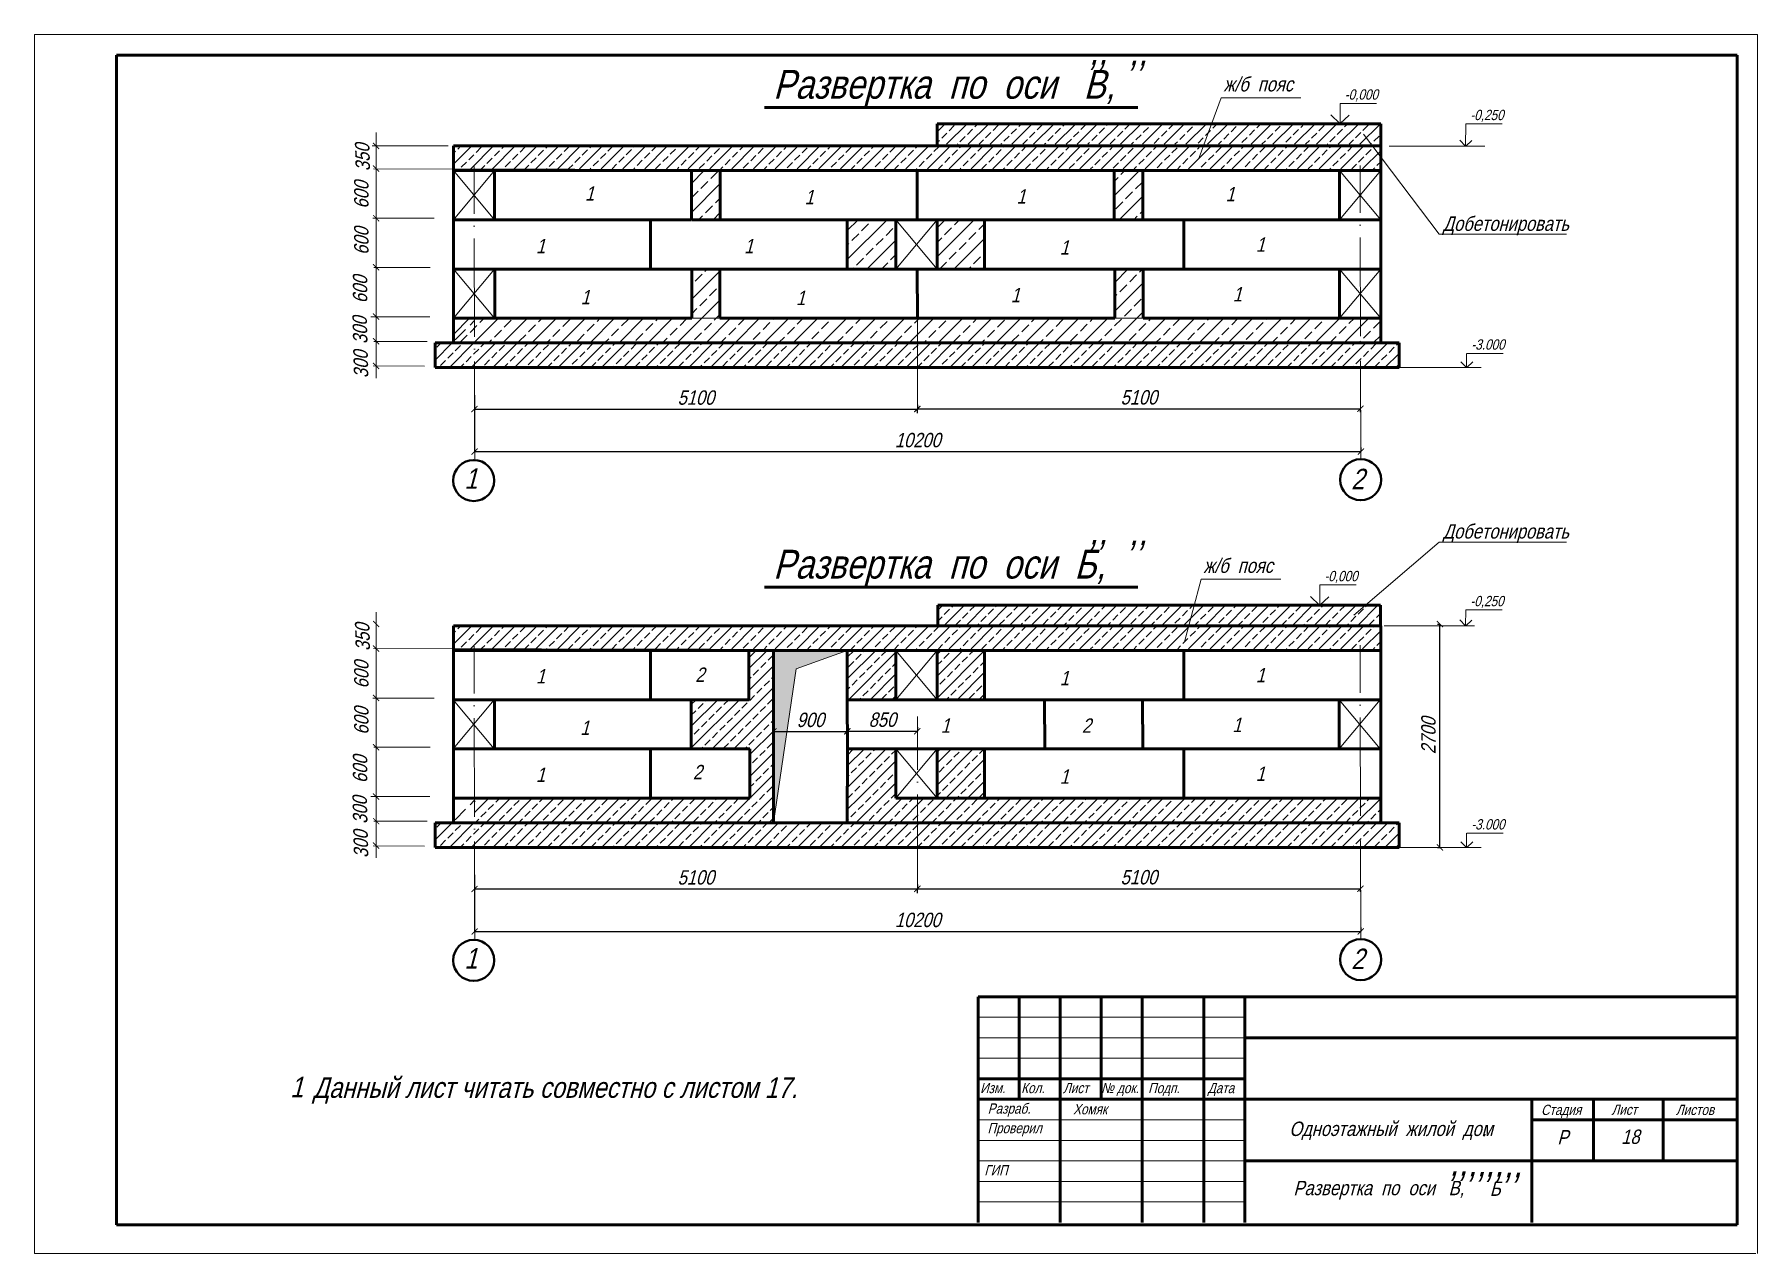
# Model space of a CAD drawing. Header units: millimetres. Extents: x -1570823 to -1042875, y 1331607 to 1425447.
# Drawn here: x -1182994 to -1140994, y 1331706 to 1361406 of the extents above; entities that cross this region are included whole.
import ezdxf

# ---------------------------------------------------------------- set-up
doc = ezdxf.new("R2010")
doc.units = ezdxf.units.MM
doc.linetypes.add('ACAD_ISO04W100', pattern=[30, 24, -3, 0, -3])
for name, color, linetype, lineweight in [('линии', 7, 'Continuous', 25), ('оси', 170, 'ACAD_ISO04W100', 15), ('Пр', 7, 'Continuous', 60), ('проект', 7, 'Continuous', 50), ('Разм.', 7, 'Continuous', 15), ('размер', 7, 'Continuous', 15), ('тонкая', 7, 'Continuous', 15)]:
    doc.layers.add(name, color=color, linetype=linetype, lineweight=lineweight)
doc.layers.add('разм', color=7, linetype='Continuous')
doc.styles.get("Standard").update_dxf_attribs({"font": 'ARIALN.TTF', "oblique": 15, "height": 350})
doc.dimstyles.new('100', dxfattribs={"dimtxt": 350, "dimasz": 150, "dimexe": 1.25, "dimexo": 100, "dimgap": 100, "dimtad": 1, "dimdec": 0, "dimrnd": 5, "dimtxsty": 'Standard', "dimblk": 'ARCHTICK', "dimcen": 250, "dimaunit": 1, "dimadec": 1, "dimazin": 0, "dimtfac": 1, "dimtdec": 0, "dimtmove": 0, "dimatfit": 3, "dimldrblk": 'NONE', "dimfxl": 1, "dimarcsym": 0})
pattern_1 = [(45, (192946.5, 86559.7), (-353.55339, 353.55339), []), (45, (193299.5, 86559.7), (-353.55339, 353.55339), [240, -100])]
pattern_2 = [(45, (192946.5, 84122.66), (-265.16504, 265.16504), []), (45, (193211.25, 84122.66), (-265.16504, 265.16504), [180, -75])]

# ---------------------------------------------------------------- blocks, each defined once
blk = doc.blocks.new('_ArchTick')
at = {"color": 0, "linetype": 'ByBlock', "lineweight": 0, "const_width": 0.15}
blk.add_lwpolyline([(-0.5, -0.5), (0.5, 0.5)], dxfattribs=at)
blk = doc.blocks.new('*D107')
at = {"layer": 'проект', "color": 0, "lineweight": -2, "ltscale": 50, "transparency": 16777216}
for p, q in [((-1172270, 1352357), (-1172270, 1352280)), ((-1172270, 1352279), (-1161474, 1352279)), ((-1161474, 1352179), (-1161474, 1352278))]:
    blk.add_line(p, q, dxfattribs=at)
at = {"layer": 'проект', "color": 0, "lineweight": -2, "ltscale": 50, "transparency": 16777216, "xscale": 150, "yscale": 150, "zscale": 150, "rotation": 180}
blk.add_blockref('_ArchTick', (-1172270, 1352279), dxfattribs=at)
at = {"layer": 'проект', "color": 0, "lineweight": -2, "ltscale": 50, "transparency": 16777216, "xscale": 150, "yscale": 150, "zscale": 150}
blk.add_blockref('_ArchTick', (-1161474, 1352279), dxfattribs=at)
at = {"layer": 'проект', "color": 0, "lineweight": 5, "ltscale": 50, "transparency": 16777216, "insert": (-1166872, 1352557), "char_height": 350, "attachment_point": 5}
blk.add_mtext('5100', dxfattribs=at)
blk = doc.blocks.new('_None')
blk = doc.blocks.new('*D108')
at = {"layer": 'проект', "color": 0, "lineweight": -2, "ltscale": 50, "transparency": 16777216}
for p, q in [((-1161474, 1352384), (-1161474, 1352285)), ((-1161474, 1352284), (-1150674, 1352284)), ((-1150674, 1352206), (-1150674, 1352283))]:
    blk.add_line(p, q, dxfattribs=at)
at = {"layer": 'проект', "color": 0, "lineweight": -2, "ltscale": 50, "transparency": 16777216, "xscale": 150, "yscale": 150, "zscale": 150, "rotation": 180}
blk.add_blockref('_ArchTick', (-1161474, 1352284), dxfattribs=at)
at = {"layer": 'проект', "color": 0, "lineweight": -2, "ltscale": 50, "transparency": 16777216, "xscale": 150, "yscale": 150, "zscale": 150}
blk.add_blockref('_ArchTick', (-1150674, 1352284), dxfattribs=at)
at = {"layer": 'проект', "color": 0, "lineweight": 5, "ltscale": 50, "transparency": 16777216, "insert": (-1156074, 1352563), "char_height": 350, "attachment_point": 5}
blk.add_mtext('5100', dxfattribs=at)
blk = doc.blocks.new('*D109')
at = {"layer": 'проект', "color": 0, "lineweight": -2, "ltscale": 50, "transparency": 16777216}
for p, q in [((-1172265, 1352619), (-1172265, 1351241)), ((-1172265, 1351243), (-1150665, 1351243)), ((-1150665, 1351343), (-1150665, 1351244))]:
    blk.add_line(p, q, dxfattribs=at)
at = {"layer": 'проект', "color": 0, "lineweight": -2, "ltscale": 50, "transparency": 16777216, "xscale": 150, "yscale": 150, "zscale": 150, "rotation": 180}
blk.add_blockref('_ArchTick', (-1172265, 1351243), dxfattribs=at)
at = {"layer": 'проект', "color": 0, "lineweight": -2, "ltscale": 50, "transparency": 16777216, "xscale": 150, "yscale": 150, "zscale": 150}
blk.add_blockref('_ArchTick', (-1150665, 1351243), dxfattribs=at)
at = {"layer": 'проект', "color": 0, "lineweight": 5, "ltscale": 50, "transparency": 16777216, "insert": (-1161465, 1351521), "char_height": 350, "attachment_point": 5}
blk.add_mtext('10200', dxfattribs=at)
blk = doc.blocks.new('*D110')
at = {"layer": 'проект', "color": 0, "lineweight": -2, "ltscale": 50, "transparency": 16777216}
for p, q in [((-1172270, 1340666), (-1172270, 1340589)), ((-1172270, 1340588), (-1161474, 1340588)), ((-1161474, 1340488), (-1161474, 1340587))]:
    blk.add_line(p, q, dxfattribs=at)
at = {"layer": 'проект', "color": 0, "lineweight": -2, "ltscale": 50, "transparency": 16777216, "xscale": 150, "yscale": 150, "zscale": 150, "rotation": 180}
blk.add_blockref('_ArchTick', (-1172270, 1340588), dxfattribs=at)
at = {"layer": 'проект', "color": 0, "lineweight": -2, "ltscale": 50, "transparency": 16777216, "xscale": 150, "yscale": 150, "zscale": 150}
blk.add_blockref('_ArchTick', (-1161474, 1340588), dxfattribs=at)
at = {"layer": 'проект', "color": 0, "lineweight": 5, "ltscale": 50, "transparency": 16777216, "insert": (-1166872, 1340867), "char_height": 350, "attachment_point": 5}
blk.add_mtext('5100', dxfattribs=at)
blk = doc.blocks.new('*D111')
at = {"layer": 'проект', "color": 0, "lineweight": -2, "ltscale": 50, "transparency": 16777216}
for p, q in [((-1161474, 1340693), (-1161474, 1340595)), ((-1161474, 1340593), (-1150674, 1340593)), ((-1150674, 1340516), (-1150674, 1340592))]:
    blk.add_line(p, q, dxfattribs=at)
at = {"layer": 'проект', "color": 0, "lineweight": -2, "ltscale": 50, "transparency": 16777216, "xscale": 150, "yscale": 150, "zscale": 150, "rotation": 180}
blk.add_blockref('_ArchTick', (-1161474, 1340593), dxfattribs=at)
at = {"layer": 'проект', "color": 0, "lineweight": -2, "ltscale": 50, "transparency": 16777216, "xscale": 150, "yscale": 150, "zscale": 150}
blk.add_blockref('_ArchTick', (-1150674, 1340593), dxfattribs=at)
at = {"layer": 'проект', "color": 0, "lineweight": 5, "ltscale": 50, "transparency": 16777216, "insert": (-1156074, 1340872), "char_height": 350, "attachment_point": 5}
blk.add_mtext('5100', dxfattribs=at)
blk = doc.blocks.new('*D112')
at = {"layer": 'проект', "color": 0, "lineweight": -2, "ltscale": 50, "transparency": 16777216}
for p, q in [((-1172265, 1340928), (-1172265, 1339551)), ((-1172265, 1339552), (-1150665, 1339552)), ((-1150665, 1339652), (-1150665, 1339553))]:
    blk.add_line(p, q, dxfattribs=at)
at = {"layer": 'проект', "color": 0, "lineweight": -2, "ltscale": 50, "transparency": 16777216, "xscale": 150, "yscale": 150, "zscale": 150, "rotation": 180}
blk.add_blockref('_ArchTick', (-1172265, 1339552), dxfattribs=at)
at = {"layer": 'проект', "color": 0, "lineweight": -2, "ltscale": 50, "transparency": 16777216, "xscale": 150, "yscale": 150, "zscale": 150}
blk.add_blockref('_ArchTick', (-1150665, 1339552), dxfattribs=at)
at = {"layer": 'проект', "color": 0, "lineweight": 5, "ltscale": 50, "transparency": 16777216, "insert": (-1161465, 1339831), "char_height": 350, "attachment_point": 5}
blk.add_mtext('10200', dxfattribs=at)
blk = doc.blocks.new('*D113')
at = {"layer": 'проект', "color": 0, "lineweight": -2, "ltscale": 50, "transparency": 16777216}
for p, q in [((-1164981, 1344523), (-1164981, 1344427)), ((-1164981, 1344426), (-1163181, 1344426)), ((-1163181, 1344526), (-1163181, 1344427))]:
    blk.add_line(p, q, dxfattribs=at)
at = {"layer": 'проект', "color": 0, "lineweight": -2, "ltscale": 50, "transparency": 16777216, "xscale": 150, "yscale": 150, "zscale": 150, "rotation": 180}
blk.add_blockref('_ArchTick', (-1164981, 1344426), dxfattribs=at)
at = {"layer": 'проект', "color": 0, "lineweight": -2, "ltscale": 50, "transparency": 16777216, "xscale": 150, "yscale": 150, "zscale": 150}
blk.add_blockref('_ArchTick', (-1163181, 1344426), dxfattribs=at)
at = {"layer": 'проект', "color": 0, "lineweight": 5, "ltscale": 50, "transparency": 16777216, "insert": (-1164081, 1344705), "char_height": 350, "attachment_point": 5}
blk.add_mtext('900', dxfattribs=at)
blk = doc.blocks.new('*D114')
at = {"layer": 'проект', "color": 0, "lineweight": -2, "ltscale": 50, "transparency": 16777216}
for p, q in [((-1163181, 1344527), (-1163181, 1344432)), ((-1163181, 1344431), (-1161474, 1344431)), ((-1161474, 1344531), (-1161474, 1344432))]:
    blk.add_line(p, q, dxfattribs=at)
at = {"layer": 'проект', "color": 0, "lineweight": -2, "ltscale": 50, "transparency": 16777216, "xscale": 150, "yscale": 150, "zscale": 150, "rotation": 180}
blk.add_blockref('_ArchTick', (-1163181, 1344431), dxfattribs=at)
at = {"layer": 'проект', "color": 0, "lineweight": -2, "ltscale": 50, "transparency": 16777216, "xscale": 150, "yscale": 150, "zscale": 150}
blk.add_blockref('_ArchTick', (-1161474, 1344431), dxfattribs=at)
at = {"layer": 'проект', "color": 0, "lineweight": 5, "ltscale": 50, "transparency": 16777216, "insert": (-1162327, 1344710), "char_height": 350, "attachment_point": 5}
blk.add_mtext('850', dxfattribs=at)
blk = doc.blocks.new('*D126')
at = {"layer": 'проект', "color": 0, "lineweight": -2, "ltscale": 50, "transparency": 16777216}
for p, q in [((-1148798, 1347039), (-1148735, 1347039)), ((-1148736, 1341599), (-1148736, 1347039)), ((-1148798, 1341599), (-1148735, 1341599))]:
    blk.add_line(p, q, dxfattribs=at)
at = {"layer": 'проект', "color": 0, "lineweight": -2, "ltscale": 50, "transparency": 16777216, "xscale": 150, "yscale": 150, "zscale": 150}
for p, rotation in [((-1148736, 1347039), 90), ((-1148736, 1341599), 270)]:
    blk.add_blockref('_ArchTick', p, dxfattribs=dict(at, rotation=rotation))
at = {"layer": 'проект', "color": 0, "lineweight": 5, "ltscale": 50, "transparency": 16777216, "insert": (-1149014, 1344319), "char_height": 350, "attachment_point": 5, "rotation": 90}
blk.add_mtext('2700', dxfattribs=at)

msp = doc.modelspace()

# ---------------------------------------------------------------- hatches: boundary and pattern name
at = {"layer": 'проект', "lineweight": 5, "ltscale": 50}
h = msp.add_hatch(dxfattribs=at)
h.set_pattern_fill('JIS_STN_2.5', color=256, scale=150, style=0)
h.set_pattern_definition(pattern_2)
h.paths.add_polyline_path([(-1154294.2, 1359229.5), (-1160987.4, 1359229.5), (-1160987.4, 1358729.5), (-1154469.8, 1358729.5)])
h.paths.add_polyline_path([(-1150180.3, 1359229.5), (-1154294.2, 1359229.5), (-1154469.8, 1358729.5), (-1150180.3, 1358729.5)])
h = msp.add_hatch(dxfattribs=at)
h.set_pattern_fill('JIS_STN_2.5', color=256, scale=150, style=0)
h.set_pattern_definition([(45, (192946.5, 85048.48), (-265.16504, 265.16504), []), (45, (193211.25, 85048.48), (-265.16504, 265.16504), [180, -75])])
h.paths.add_polyline_path([(-1150180.3, 1358690.2), (-1172780.3, 1358690.2), (-1172780.3, 1358133), (-1150180.3, 1358129.6)])
h = msp.add_hatch(dxfattribs=at)
h.set_pattern_fill('JIS_STN_2.5', color=256, scale=150, style=0)
h.set_pattern_definition([(45, (192946.5, 86559.72), (-265.16504, 265.16504), []), (45, (193211.25, 86559.72), (-265.16504, 265.16504), [180, -75])])
h.paths.add_polyline_path([(-1161471.7, 1353890.2), (-1172271.7, 1353890.2), (-1172270.5, 1353290.2), (-1161470.4, 1353290.2)])
h.paths.add_polyline_path([(-1172271.7, 1353890.2), (-1173230.3, 1353890.2), (-1173230.3, 1353290.2), (-1172270.5, 1353290.2)])
h.paths.add_polyline_path([(-1150671.7, 1353890.2), (-1161471.7, 1353890.2), (-1161470.4, 1353290.2), (-1150670.4, 1353290.2)])
h.paths.add_polyline_path([(-1149730.3, 1353890.2), (-1150180.3, 1353890.2), (-1150671.7, 1353890.2), (-1150670.4, 1353290.2), (-1149730.3, 1353290.2)])
h = msp.add_hatch(dxfattribs=at)
h.set_pattern_fill('JIS_STN_2.5', color=256, scale=150, style=0)
h.set_pattern_definition([(45, (192946.5, 73357.7), (-265.16504, 265.16504), []), (45, (193211.25, 73357.7), (-265.16504, 265.16504), [180, -75])])
h.paths.add_polyline_path([(-1150180.3, 1346999.4), (-1172780.3, 1346999.4), (-1172780.3, 1346442.2), (-1150180.3, 1346438.8)])
h = msp.add_hatch(dxfattribs=at)
h.set_pattern_fill('JIS_STN_2.5', color=256, scale=150, style=0)
h.set_pattern_definition(pattern_2)
h.paths.add_polyline_path([(-1164980.7, 1346399.4), (-1165580.3, 1346399.4), (-1165580.3, 1345199.4), (-1166984.1, 1345199.4), (-1166984.1, 1343999.4), (-1165556, 1343999.4), (-1165556, 1342799.4), (-1166288.4, 1342799.4), (-1172271, 1342799.4), (-1172269.5, 1342199.4), (-1164980.7, 1342199.4)])
at = {"layer": 'проект', "ltscale": 50}
msp.add_hatch(color=9, dxfattribs=at).paths.add_polyline_path([(-1164424, 1345949.1), (-1163180.7, 1346399.4), (-1164980.7, 1346399.4), (-1164980.7, 1342199.4)])
at = {"layer": 'проект', "lineweight": 5, "ltscale": 50}
h = msp.add_hatch(dxfattribs=at)
h.set_pattern_fill('JIS_STN_2.5', color=256, scale=150, style=0)
h.set_pattern_definition(pattern_2)
h.paths.add_polyline_path([(-1161996.2, 1343999.4), (-1163180.7, 1343999.4), (-1163180.7, 1342799.4), (-1161997.8, 1342799.4)])
h.paths.add_polyline_path([(-1159835.1, 1343999.4), (-1160990.6, 1343999.4), (-1160994.9, 1342799.4), (-1159839.2, 1342799.4)])
h = msp.add_hatch(dxfattribs=at)
h.set_pattern_fill('JIS_STN_2.5', color=256, scale=150, style=0)
h.set_pattern_definition(pattern_2)
h.paths.add_polyline_path([(-1150672.9, 1342799.4), (-1151180.3, 1342799.4), (-1155972.8, 1342799.4), (-1161473.8, 1342799.4), (-1161473.8, 1342199.4), (-1150671.7, 1342199.4)])
h.paths.add_polyline_path([(-1161473.8, 1342799.4), (-1163180.6, 1342799.4), (-1163180.7, 1342199.4), (-1161473.8, 1342199.4)])
h.paths.add_polyline_path([(-1150180.3, 1342799.4), (-1150672.9, 1342799.4), (-1150671.7, 1342199.4), (-1150180.3, 1342199.4)])
h = msp.add_hatch(dxfattribs=at)
h.set_pattern_fill('JIS_STN_2.5', color=256, scale=150, style=0)
h.set_pattern_definition([(45, (192946.5, 74868.93), (-265.16504, 265.16504), []), (45, (193211.25, 74868.93), (-265.16504, 265.16504), [180, -75])])
h.paths.add_polyline_path([(-1161471.7, 1342199.4), (-1172271.7, 1342199.4), (-1172270.5, 1341599.4), (-1161470.4, 1341599.4)])
h.paths.add_polyline_path([(-1172271.7, 1342199.4), (-1173230.3, 1342199.4), (-1173230.3, 1341599.4), (-1172270.5, 1341599.4)])
h.paths.add_polyline_path([(-1150671.7, 1342199.4), (-1161471.7, 1342199.4), (-1161470.4, 1341599.4), (-1150670.4, 1341599.4)])
h.paths.add_polyline_path([(-1149730.3, 1342199.4), (-1150180.3, 1342199.4), (-1150671.7, 1342199.4), (-1150670.4, 1341599.4), (-1149730.3, 1341599.4)])
at = {"layer": 'разм', "lineweight": 5, "ltscale": 50}
h = msp.add_hatch(dxfattribs=at)
h.set_pattern_fill('JIS_STN_2.5', color=256, scale=150, style=0)
h.set_pattern_definition(pattern_2)
h.paths.add_polyline_path([(-1159835.1, 1346399.4), (-1160990.6, 1346399.4), (-1160994.9, 1345199.4), (-1160980.3, 1345199.4), (-1159839.2, 1345199.4)])
h.paths.add_polyline_path([(-1161996.2, 1346399.4), (-1163180.7, 1346399.4), (-1163180.7, 1345199.4), (-1161997.8, 1345199.4)])
at = {"layer": 'Разм.', "lineweight": 5, "ltscale": 50}
h = msp.add_hatch(dxfattribs=at)
h.set_pattern_fill('JIS_STN_2.5', color=256, scale=200, style=0)
h.set_pattern_definition(pattern_1)
h.paths.add_polyline_path([(-1166277.7, 1358090.2), (-1166780.3, 1358090.2), (-1166980.3, 1358090.2), (-1166980.3, 1356890.2), (-1166960.9, 1356890.2), (-1166277.7, 1356890.2)])
h.paths.add_polyline_path([(-1161996.2, 1356890.2), (-1163180.7, 1356890.2), (-1163180.7, 1355690.2), (-1163180.3, 1355690.2), (-1161997.8, 1355690.2)])
h.paths.add_polyline_path([(-1166288.4, 1355690.2), (-1166973.2, 1355690.2), (-1166973.2, 1354490.2), (-1166288.4, 1354490.2)])
h.paths.add_polyline_path([(-1161472.9, 1354490.2), (-1166288.4, 1354490.2), (-1172272.9, 1354490.2), (-1172271.7, 1353890.2), (-1161471.7, 1353890.2)])
h.paths.add_polyline_path([(-1172272.9, 1354490.2), (-1172780.3, 1354490.2), (-1172780.3, 1353890.2), (-1172271.7, 1353890.2)])
h = msp.add_hatch(dxfattribs=at)
h.set_pattern_fill('JIS_STN_2.5', color=256, scale=200, style=0)
h.set_pattern_definition(pattern_1)
h.paths.add_polyline_path([(-1155980.3, 1358090.2), (-1156677.7, 1358090.2), (-1156677.7, 1356890.2), (-1155980.3, 1356890.2)])
h.paths.add_polyline_path([(-1159835.1, 1356890.2), (-1160980.3, 1356890.2), (-1160990.6, 1356890.2), (-1160994.9, 1355690.2), (-1159839.2, 1355690.2)])
h.paths.add_polyline_path([(-1155971.9, 1355690.2), (-1156663.3, 1355690.2), (-1156660.8, 1354490.2), (-1155969.4, 1354490.2)])
h.paths.add_polyline_path([(-1150672.9, 1354490.2), (-1151180.3, 1354490.2), (-1155972.8, 1354490.2), (-1161472.9, 1354490.2), (-1161471.7, 1353890.2), (-1150671.7, 1353890.2)])
h.paths.add_polyline_path([(-1150180.3, 1354490.2), (-1150672.9, 1354490.2), (-1150671.7, 1353890.2), (-1150180.3, 1353890.2)])
h = msp.add_hatch(dxfattribs=at)
h.set_pattern_fill('JIS_STN_2.5', color=256, scale=300, style=0)
h.set_pattern_definition([(45, (192946.5, 86559.7), (-530.3301, 530.3301), []), (45, (193476, 86559.7), (-530.3301, 530.3301), [360, -150])])
h.paths.add_polyline_path([(-1172272.9, 1354490.2), (-1172780.3, 1354490.2), (-1172780.3, 1353890.2), (-1172271.7, 1353890.2)])
h = msp.add_hatch(dxfattribs=at)
h.set_pattern_fill('JIS_STN_2.5', color=256, scale=300, style=0)
h.set_pattern_definition([(45, (192946.5, 74868.9), (-530.3301, 530.3301), []), (45, (193476, 74868.9), (-530.3301, 530.3301), [360, -150])])
h.paths.add_polyline_path([(-1172272.9, 1342799.4), (-1172780.3, 1342799.4), (-1172780.3, 1342199.4), (-1172271.7, 1342199.4)])
at = {"layer": 'размер', "lineweight": 5, "ltscale": 50}
h = msp.add_hatch(dxfattribs=at)
h.set_pattern_fill('JIS_STN_2.5', color=256, scale=150, style=0)
h.set_pattern_definition(pattern_2)
h.paths.add_polyline_path([(-1154726.1, 1347499.4), (-1160976.5, 1347499.4), (-1160976.5, 1346999.4), (-1154856.8, 1346999.4)])
h.paths.add_polyline_path([(-1150186.2, 1347499.4), (-1154726.1, 1347499.4), (-1154856.8, 1346999.4), (-1150186.2, 1346999.4)])

# ---------------------------------------------------------------- linework, layer by layer
at = {"lineweight": 0}
for p, q in [((-1159994.4, 1337463), (-1153494.4, 1337463)), ((-1159994.4, 1337463), (-1153494.4, 1337463)), ((-1159994.4, 1336963), (-1153494.4, 1336963)), ((-1159994.4, 1336963), (-1153494.4, 1336963)), ((-1159994.4, 1336463), (-1153494.4, 1336463)), ((-1159994.4, 1336463), (-1153494.4, 1336463)), ((-1159994.4, 1334963), (-1153494.4, 1334963)), ((-1159994.4, 1334963), (-1153494.4, 1334963)), ((-1159994.4, 1334463), (-1153494.4, 1334463)), ((-1159994.4, 1334463), (-1153494.4, 1334463)), ((-1159994.4, 1333963), (-1153494.4, 1333963)), ((-1159994.4, 1333963), (-1153494.4, 1333963)), ((-1159994.4, 1333463), (-1153494.4, 1333463)), ((-1159994.4, 1333463), (-1153494.4, 1333463)), ((-1159994.4, 1332963), (-1153494.4, 1332963)), ((-1159994.4, 1332963), (-1153494.4, 1332963))]:
    msp.add_line(p, q, dxfattribs=at)
at = {"lineweight": 15}
msp.add_line((-1157510, 1331705.6), (-1182994.4, 1331705.6), dxfattribs=at)
msp.add_line((-1157510, 1331705.6), (-1182994.4, 1331705.6), dxfattribs=at)
at = {"layer": 'оси', "lineweight": 15, "ltscale": 100}
for p, q in [((-1172262.2, 1351037.6), (-1172280.5, 1358191.9)), ((-1150665.9, 1351057.2), (-1150680.5, 1358214.1)), ((-1161473.9, 1352178.8), (-1161473.8, 1354917.7)), ((-1150665.9, 1339366.4), (-1150680.5, 1346523.3)), ((-1172262.2, 1339346.8), (-1172280.5, 1346501.1)), ((-1161473.9, 1340488), (-1161473.8, 1344788.3))]:
    msp.add_line(p, q, dxfattribs=at)
at = {"layer": 'Пр', "lineweight": 40}
for centre in [(-1172287.2, 1350538.2), (-1150665.9, 1350557.2), (-1172287.2, 1338847.4), (-1150665.9, 1338866.4)]:
    msp.add_circle(centre, 500, dxfattribs=at)
at = {"layer": 'проект'}
for p, q in [((-1180994.4, 1332405.6), (-1180994.4, 1360905.6)), ((-1141494.4, 1360905.6), (-1180994.4, 1360905.6)), ((-1180994.4, 1332405.6), (-1180994.4, 1360905.6)), ((-1141494.4, 1360905.6), (-1180994.4, 1360905.6)), ((-1141494.4, 1360905.6), (-1141494.4, 1332405.6)), ((-1141494.4, 1360905.6), (-1141494.4, 1332405.6)), ((-1159994.4, 1332463), (-1159994.4, 1337963)), ((-1159994.4, 1337963), (-1141494.4, 1337963)), ((-1159994.4, 1332463), (-1159994.4, 1337963)), ((-1158994.4, 1335463), (-1158994.4, 1337963)), ((-1158994.4, 1335463), (-1158994.4, 1337963)), ((-1157994.4, 1332463), (-1157994.4, 1337963)), ((-1157994.4, 1332463), (-1157994.4, 1337963)), ((-1156994.4, 1335463), (-1156994.4, 1337963)), ((-1156994.4, 1335463), (-1156994.4, 1337963)), ((-1155994.4, 1332463), (-1155994.4, 1337963)), ((-1155994.4, 1332463), (-1155994.4, 1337963)), ((-1154494.4, 1332463), (-1154494.4, 1337963)), ((-1154494.4, 1332463), (-1154494.4, 1337963)), ((-1153494.4, 1332463), (-1153494.4, 1337963)), ((-1153494.4, 1332463), (-1153494.4, 1337963)), ((-1153494.4, 1336963), (-1141494.4, 1336963)), ((-1153494.4, 1336963), (-1141494.4, 1336963)), ((-1159994.4, 1335963), (-1153494.4, 1335963)), ((-1159994.4, 1335963), (-1153494.4, 1335963)), ((-1159994.4, 1335463), (-1153494.4, 1335463)), ((-1159994.4, 1335463), (-1153494.4, 1335463)), ((-1153494.4, 1335463), (-1141494.4, 1335463)), ((-1153494.4, 1335463), (-1141494.4, 1335463)), ((-1146494.4, 1332463), (-1146494.4, 1335463)), ((-1146494.4, 1332463), (-1146494.4, 1335463)), ((-1144994.4, 1333963), (-1144994.4, 1335463)), ((-1144994.4, 1333963), (-1144994.4, 1335463)), ((-1143294.4, 1333963), (-1143294.4, 1335463)), ((-1143294.4, 1333963), (-1143294.4, 1335463)), ((-1146494.4, 1334963), (-1141494.4, 1334963)), ((-1146494.4, 1334963), (-1141494.4, 1334963)), ((-1153494.4, 1333963), (-1141494.4, 1333963)), ((-1153494.4, 1333963), (-1141494.4, 1333963)), ((-1141494.4, 1332405.6), (-1180994.4, 1332405.6)), ((-1141494.4, 1332405.6), (-1180994.4, 1332405.6))]:
    msp.add_line(p, q, dxfattribs=at)
at = {"layer": 'проект', "ltscale": 50}
for p, q in [((-1165202.3, 1359628.6), (-1156102.2, 1359628.6)), ((-1160987.4, 1358729.5), (-1160987.4, 1359229.5)), ((-1160987.4, 1359229.5), (-1150180.5, 1359229.5)), ((-1150180.3, 1359229.5), (-1150180.3, 1353890.2)), ((-1172780.3, 1358690.2), (-1172780.3, 1353890.2)), ((-1172780.3, 1358690.2), (-1150180.3, 1358690.2)), ((-1171780.3, 1358090.2), (-1172780.3, 1358090.2)), ((-1171780.3, 1358090.2), (-1171780.3, 1356890.2)), ((-1171780.3, 1358090.2), (-1166780.3, 1358090.2)), ((-1166980.3, 1358090.2), (-1166980.3, 1356890.2)), ((-1161980.3, 1358090.2), (-1166780.3, 1358090.2)), ((-1166277.7, 1358091.2), (-1166277.7, 1356891.2)), ((-1161480.3, 1358090.2), (-1161980.3, 1358090.2)), ((-1161480.3, 1356890.2), (-1161477.7, 1358091.2)), ((-1161480.3, 1358090.2), (-1161480.3, 1358090.2)), ((-1161477.7, 1358090.2), (-1155980.3, 1358090.2)), ((-1156677.7, 1358090.2), (-1156677.7, 1356890.2)), ((-1155980.3, 1358090.2), (-1150180.3, 1358090.2)), ((-1155980.3, 1358090.2), (-1155980.3, 1356890.2)), ((-1151180.3, 1358090.2), (-1151180.3, 1356890.2)), ((-1171780.3, 1356890.2), (-1172780.3, 1356890.2)), ((-1172780.3, 1356890.2), (-1167980.3, 1356890.2)), ((-1166980.3, 1356890.2), (-1171780.3, 1356890.2)), ((-1167980.3, 1356890.2), (-1167980.3, 1355690.2)), ((-1166960.9, 1356890.2), (-1161980.3, 1356890.2)), ((-1163180.7, 1356890.2), (-1163180.7, 1355690.2)), ((-1161996.2, 1356890.2), (-1161997.8, 1355690.2)), ((-1161980.3, 1356890.2), (-1161980.3, 1356890.2)), ((-1161980.3, 1356890.2), (-1160980.3, 1356890.2)), ((-1160994.9, 1355690.2), (-1160990.6, 1356890.2)), ((-1150180.3, 1356890.2), (-1160980.3, 1356890.2)), ((-1159839.2, 1355690.2), (-1159835.1, 1356890.2)), ((-1154980.3, 1356890.2), (-1154980.3, 1355690.2)), ((-1150180.3, 1356890.2), (-1151180.3, 1356890.2)), ((-1172780.3, 1355690.2), (-1166973.2, 1355690.2)), ((-1171769.4, 1355690.2), (-1171769.4, 1354490.2)), ((-1167980.3, 1355690.2), (-1163180.3, 1355690.2)), ((-1166973.2, 1355690.2), (-1166973.2, 1354490.2)), ((-1166775.2, 1355690.2), (-1160994.9, 1355690.2)), ((-1166288.4, 1355690.2), (-1166288.4, 1354490.2)), ((-1161475.4, 1355690.2), (-1161472.9, 1354490.2)), ((-1160994.9, 1355690.2), (-1151180.3, 1355690.2)), ((-1156663.3, 1355690.2), (-1156660.8, 1354490.2)), ((-1155971.9, 1355690.2), (-1155969.4, 1354490.2)), ((-1151180.3, 1355690.2), (-1150180.3, 1355690.2)), ((-1151180.3, 1355690.2), (-1151180.3, 1354490.2)), ((-1172780.3, 1354490.2), (-1166973.2, 1354490.2)), ((-1166288.4, 1354490.2), (-1156664.2, 1354490.2)), ((-1155972.8, 1354490.2), (-1151180.3, 1354490.2)), ((-1151180.3, 1354490.2), (-1150180.3, 1354490.2)), ((-1173230.3, 1353890.2), (-1150180.3, 1353890.2)), ((-1173230.3, 1353890.2), (-1173230.3, 1353290.2)), ((-1150180.3, 1353890.2), (-1149730.3, 1353890.2)), ((-1149730.3, 1353890.2), (-1149730.3, 1353290.2)), ((-1149730.3, 1353290.2), (-1173230.3, 1353290.2)), ((-1165202.3, 1347937.8), (-1156102.2, 1347937.8)), ((-1160976.5, 1346999.4), (-1160976.5, 1347499.4)), ((-1160976.5, 1347499.4), (-1150186.2, 1347499.4)), ((-1150186.2, 1347499.4), (-1150186.2, 1346999.4)), ((-1172780.3, 1346999.4), (-1172780.3, 1342199.4)), ((-1172780.3, 1346999.4), (-1150180.3, 1346999.4)), ((-1150180.3, 1346999.4), (-1150180.3, 1342199.4)), ((-1171780.3, 1346399.4), (-1172780.3, 1346399.4)), ((-1171780.3, 1346399.4), (-1166780.3, 1346399.4)), ((-1167980.3, 1346399.4), (-1167980.3, 1345199.4)), ((-1161980.3, 1346399.4), (-1166780.3, 1346399.4)), ((-1165580.3, 1345199.4), (-1165580.3, 1346399.4)), ((-1164980.7, 1346399.4), (-1164980.7, 1342199.4)), ((-1163180.7, 1346399.4), (-1163180.7, 1345199.4)), ((-1161996.2, 1346399.4), (-1161997.8, 1345199.4)), ((-1161480.3, 1346399.4), (-1161980.3, 1346399.4)), ((-1161480.3, 1346399.4), (-1161480.3, 1346399.4)), ((-1161477.7, 1346399.4), (-1155980.3, 1346399.4)), ((-1160994.9, 1345199.4), (-1160990.6, 1346399.4)), ((-1159839.2, 1345199.4), (-1159835.1, 1346399.4)), ((-1155980.3, 1346399.4), (-1150180.3, 1346399.4)), ((-1154980.3, 1346399.4), (-1154980.3, 1345199.4)), ((-1171780.3, 1345199.4), (-1172780.3, 1345199.4)), ((-1172780.3, 1345199.4), (-1167980.3, 1345199.4)), ((-1171780.3, 1345199.4), (-1171780.3, 1343999.4)), ((-1166980.3, 1345199.4), (-1171780.3, 1345199.4)), ((-1167980.3, 1345199.4), (-1165580.3, 1345199.4)), ((-1166984.1, 1345199.4), (-1166984.1, 1343999.4)), ((-1166960.9, 1345199.4), (-1165580.3, 1345199.4)), ((-1163182.8, 1345199.4), (-1163180.3, 1343999.4)), ((-1163180.7, 1345199.4), (-1161980.3, 1345199.4)), ((-1161980.3, 1345199.4), (-1161980.3, 1345199.4)), ((-1161980.3, 1345199.4), (-1160980.3, 1345199.4)), ((-1150180.3, 1345199.4), (-1160980.3, 1345199.4)), ((-1158370.7, 1345199.4), (-1158368.2, 1343999.4)), ((-1155982.8, 1345199.4), (-1155980.3, 1343999.4)), ((-1151191.2, 1345199.4), (-1151191.2, 1343999.4)), ((-1150180.3, 1345199.4), (-1151180.3, 1345199.4)), ((-1172780.3, 1343999.4), (-1166973.2, 1343999.4)), ((-1167980.3, 1343999.4), (-1165556, 1343999.4)), ((-1167980.3, 1343999.4), (-1167980.3, 1342799.4)), ((-1166775.2, 1343999.4), (-1165556, 1343999.4)), ((-1165556, 1343999.4), (-1165556, 1342799.4)), ((-1163180.3, 1343999.4), (-1163180.7, 1342199.4)), ((-1163180.7, 1343999.4), (-1163180.3, 1343999.4)), ((-1163180.7, 1343999.4), (-1160994.9, 1343999.4)), ((-1161996.2, 1343999.4), (-1161997.8, 1342799.4)), ((-1160994.9, 1343999.4), (-1151180.3, 1343999.4)), ((-1160994.9, 1342799.4), (-1160990.6, 1343999.4)), ((-1159839.2, 1342799.4), (-1159835.1, 1343999.4)), ((-1154980.3, 1343999.4), (-1154980.3, 1342799.4)), ((-1151180.3, 1343999.4), (-1150180.3, 1343999.4)), ((-1172780.3, 1342799.4), (-1166288.4, 1342799.4)), ((-1166288.4, 1342799.4), (-1165556, 1342799.4)), ((-1161997.8, 1342797.8), (-1155972.8, 1342799.4)), ((-1155972.8, 1342799.4), (-1151180.3, 1342799.4)), ((-1151180.3, 1342799.4), (-1150180.3, 1342799.4)), ((-1173230.3, 1342199.4), (-1150180.3, 1342199.4)), ((-1173230.3, 1342199.4), (-1173230.3, 1341599.4)), ((-1150180.3, 1342199.4), (-1149730.3, 1342199.4)), ((-1149730.3, 1342199.4), (-1149730.3, 1341599.4)), ((-1149730.3, 1341599.4), (-1173230.3, 1341599.4))]:
    msp.add_line(p, q, dxfattribs=at)
at = {"layer": 'проект', "lineweight": 5, "ltscale": 50}
for p, q in [((-1154607.3, 1358409.4), (-1154070.8, 1359865.7)), ((-1154070.8, 1359865.7), (-1152127.2, 1359865.7)), ((-1174664.7, 1359019.6), (-1174664.7, 1353035.9)), ((-1150599.8, 1358980.4), (-1148751.8, 1356537.1)), ((-1173255.1, 1356929.5), (-1174745.4, 1356929.5)), ((-1148751.8, 1356537.1), (-1145647.9, 1356537.1)), ((-1173348.7, 1355729.5), (-1174726, 1355729.5)), ((-1173354.6, 1354529.5), (-1174791.5, 1354529.5)), ((-1173419.6, 1353929.5), (-1174725, 1353929.5)), ((-1173490.5, 1353323.4), (-1174736.5, 1353329.5)), ((-1148751.8, 1349040.2), (-1145647.9, 1349040.2)), ((-1154958.6, 1346610.3), (-1154559.7, 1348135.6)), ((-1154559.7, 1348135.6), (-1152616, 1348135.6)), ((-1174664.7, 1347328.8), (-1174664.7, 1341345.1)), ((-1150098, 1347000.5), (-1147892.3, 1347000.5)), ((-1164424, 1345949.1), (-1163180.7, 1346399.4)), ((-1164980.7, 1342199.4), (-1164424, 1345949.1)), ((-1173255.1, 1345238.7), (-1174745.4, 1345238.7)), ((-1173348.7, 1344038.7), (-1174726, 1344038.7)), ((-1173354.6, 1342838.7), (-1174791.5, 1342838.7)), ((-1173419.6, 1342238.7), (-1174725, 1342238.7)), ((-1173490.5, 1341632.6), (-1174736.5, 1341638.7))]:
    msp.add_line(p, q, dxfattribs=at)
at = {"layer": 'разм', "lineweight": 5, "ltscale": 50}
for p, q in [((-1174732, 1358133.3), (-1150180.3, 1358090.2)), ((-1172780.3, 1356890.2), (-1171780.3, 1358090.2)), ((-1172780.3, 1358090.2), (-1171780.3, 1356890.2)), ((-1151180.3, 1356890.2), (-1150180.3, 1358090.2)), ((-1151180.3, 1358090.2), (-1150180.3, 1356890.2)), ((-1172780.3, 1356890.2), (-1166960.9, 1356890.2)), ((-1166780.3, 1356890.2), (-1150180.3, 1356890.2)), ((-1161994.9, 1355690.2), (-1160994.9, 1356890.2)), ((-1161994.9, 1356890.2), (-1160994.9, 1355690.2)), ((-1172780.3, 1355690.2), (-1166931.1, 1355690.2)), ((-1172780.3, 1354490.2), (-1171780.3, 1355690.2)), ((-1172780.3, 1355690.2), (-1171780.3, 1354490.2)), ((-1166801.3, 1355690.2), (-1150180.3, 1355690.2)), ((-1151180.3, 1354490.2), (-1150180.3, 1355690.2)), ((-1151180.3, 1355690.2), (-1150180.3, 1354490.2)), ((-1172780.3, 1354490.2), (-1150180.3, 1354490.2)), ((-1173230.3, 1353890.2), (-1149730.3, 1353890.2)), ((-1173230.3, 1353290.2), (-1147727.5, 1353290.2)), ((-1174732, 1346442.5), (-1150180.3, 1346399.4)), ((-1161994.9, 1345199.4), (-1160994.9, 1346399.4)), ((-1161994.9, 1346399.4), (-1160994.9, 1345199.4)), ((-1172791.2, 1343999.4), (-1171791.2, 1345199.4)), ((-1172791.2, 1345199.4), (-1171791.2, 1343999.4)), ((-1172780.3, 1345199.4), (-1166960.9, 1345199.4)), ((-1165580.3, 1345199.4), (-1167380.7, 1345199.4)), ((-1166780.3, 1345199.4), (-1165580.3, 1345199.4)), ((-1163180.7, 1345199.4), (-1150180.3, 1345199.4)), ((-1151191.2, 1343999.4), (-1150191.2, 1345199.4)), ((-1151191.2, 1345199.4), (-1150191.2, 1343999.4)), ((-1172780.3, 1343999.4), (-1166931.1, 1343999.4)), ((-1166801.3, 1343999.4), (-1165556, 1343999.4)), ((-1163180.7, 1343999.4), (-1150180.3, 1343999.4)), ((-1161994.9, 1342799.4), (-1160994.9, 1343999.4)), ((-1161994.9, 1343999.4), (-1160994.9, 1342799.4)), ((-1172780.3, 1342799.4), (-1165556, 1342799.4)), ((-1161997.8, 1342799.4), (-1150180.3, 1342799.4)), ((-1173230.3, 1342199.4), (-1149730.3, 1342199.4)), ((-1173230.3, 1341599.4), (-1147727.5, 1341599.4))]:
    msp.add_line(p, q, dxfattribs=at)
at = {"layer": 'Разм.'}
for p, q in [((-1151170.1, 1359727.2), (-1151171.2, 1359229.5)), ((-1151170.1, 1359727.2), (-1150280.9, 1359727.2)), ((-1148107.7, 1359227.6), (-1148108.8, 1358683.8)), ((-1148107.7, 1359227.6), (-1147218.6, 1359227.6)), ((-1148084.6, 1353635.9), (-1148084.6, 1353286.7)), ((-1148083.6, 1353635.9), (-1147194.4, 1353635.9)), ((-1151665.7, 1347993.7), (-1151666.8, 1347496)), ((-1151665.7, 1347993.7), (-1150776.6, 1347993.7)), ((-1148107.7, 1347384.4), (-1148108.8, 1346997.1)), ((-1148107.7, 1347384.4), (-1147218.6, 1347384.4)), ((-1148084.6, 1341945.1), (-1148084.6, 1341596)), ((-1148083.6, 1341945.1), (-1147194.4, 1341945.1))]:
    msp.add_line(p, q, dxfattribs=at)
at = {"layer": 'Разм.', "lineweight": 30}
for p, q in [((-1151173.5, 1359233), (-1151393.3, 1359449.7)), ((-1151167.8, 1359232.9), (-1150951.2, 1359438.3)), ((-1148111.1, 1358687.3), (-1148253.5, 1358827.7)), ((-1148105.4, 1358687.2), (-1147960.3, 1358824.8)), ((-1148086.9, 1353290.2), (-1148229.3, 1353430.6)), ((-1148081.3, 1353290.2), (-1147936.1, 1353427.8)), ((-1151669.1, 1347499.5), (-1151888.9, 1347716.2)), ((-1151663.4, 1347499.4), (-1151446.8, 1347704.8)), ((-1148111.1, 1347000.6), (-1148253.5, 1347141)), ((-1148105.4, 1347000.5), (-1147960.3, 1347138.2)), ((-1148086.9, 1341599.4), (-1148229.3, 1341739.8)), ((-1148081.3, 1341599.4), (-1147936.1, 1341737))]:
    msp.add_line(p, q, dxfattribs=at)
at = {"layer": 'Разм.', "lineweight": 5, "ltscale": 50}
msp.add_line((-1174766.6, 1358689.4), (-1172906.8, 1358689.4), dxfattribs=at)
at = {"layer": 'размер'}
for p, q in [((-1182994.4, 1331705.6), (-1182994.4, 1361405.6)), ((-1140994.4, 1361405.6), (-1182994.4, 1361405.6)), ((-1182994.4, 1331705.6), (-1182994.4, 1361405.6)), ((-1140994.4, 1361405.6), (-1182994.4, 1361405.6)), ((-1140994.4, 1361405.6), (-1140994.4, 1331705.6)), ((-1140994.4, 1361405.6), (-1140994.4, 1331705.6)), ((-1182994.4, 1331905.6), (-1182994.4, 1361127)), ((-1182994.4, 1331905.6), (-1182994.4, 1361127)), ((-1141035, 1331705.6), (-1182994.4, 1331705.6)), ((-1141035, 1331705.6), (-1182994.4, 1331705.6))]:
    msp.add_line(p, q, dxfattribs=at)
at = {"layer": 'размер', "lineweight": 5, "ltscale": 50}
for p, q in [((-1149969.4, 1358683.8), (-1147642.9, 1358683.8)), ((-1150835.2, 1347260.3), (-1148751.8, 1349040.2))]:
    msp.add_line(p, q, dxfattribs=at)

# ---------------------------------------------------------------- block references
at = {"layer": 'проект', "lineweight": 5, "ltscale": 25, "xscale": 150.0000000000025, "yscale": 150.0000000000025, "zscale": 150.0000000000025, "rotation": 269.9561628899281}
for p in [(-1174667.1, 1358692.1), (-1174667.1, 1358135.6), (-1174667.1, 1356931.9), (-1174667.1, 1355731.9), (-1174667.1, 1354531.9), (-1174667.1, 1353931.9), (-1174667.1, 1353331.9), (-1174667.1, 1347041.1), (-1174667.1, 1346444.9), (-1174667.1, 1345241.1), (-1174667.1, 1344041.1), (-1174667.1, 1342841.1), (-1174667.1, 1342241.1), (-1174667.1, 1341641.1)]:
    msp.add_blockref('_ArchTick', p, dxfattribs=at)

# ---------------------------------------------------------------- texts
at = {"oblique": 15}
for s, p in [('Изм.', (-1159943.5, 1335613.3)), ('Изм.', (-1159943.5, 1335613.3)), ('Кол.', (-1158943.5, 1335613.3)), ('Кол.', (-1158943.5, 1335613.3)), ('Лист', (-1157922.1, 1335613.3)), ('Лист', (-1157922.1, 1335613.3)), ('№ док.', (-1156993.8, 1335613.3)), ('№ док.', (-1156993.8, 1335613.3)), ('Подп.', (-1155848, 1335613.3)), ('Подп.', (-1155848, 1335613.3)), ('Дата', (-1154394.4, 1335613.3)), ('Дата', (-1154394.4, 1335613.3)), ('Разраб.', (-1159758.7, 1335113.3)), ('Разраб.', (-1159758.7, 1335113.3)), ('Стадия', (-1146270.3, 1335080.1)), ('Стадия', (-1146270.3, 1335080.1)), ('Лист', (-1144553.3, 1335084.9)), ('Лист', (-1144553.3, 1335084.9)), ('Листов', (-1142984.9, 1335080.1)), ('Листов', (-1142984.9, 1335080.1))]:
    msp.add_text(s, height=250, dxfattribs=at).set_placement(p)
at = {"lineweight": 70, "oblique": 15}
msp.add_text('Проверил', height=250, dxfattribs=at).set_placement((-1159763.1, 1334636.7))
msp.add_text('Проверил', height=250, dxfattribs=at).set_placement((-1159763.1, 1334636.7))
at = {"layer": 'линии', "insert": (-1176748.4, 1335998.7), "char_height": 500, "width": 17796.464, "attachment_point": 1}
msp.add_mtext('\\pi350;{\\fArial|b0|i0|c204|p32; }Данный лист читать совместно с листом 17.', dxfattribs=at)
at = {"layer": 'Пр', "lineweight": 15, "oblique": 15}
for s, p in [('1', (-1172516.2, 1350336.8)), ('2', (-1150899.1, 1350324.4)), ('1', (-1172516.2, 1338646)), ('2', (-1150899.1, 1338633.6))]:
    msp.add_text(s, height=500, dxfattribs=at).set_placement(p)
at = {"layer": 'проект', "lineweight": 5, "ltscale": 50, "oblique": 15}
for s, height, p in [('Развертка  по  оси   В,', 700, (-1164987.2, 1359840.8)), (',,', 700, (-1157288.3, 1360674.1)), (',,', 700, (-1156316.4, 1360656.5)), ('ж/б  пояс', 350, (-1154009.5, 1360019.1)), ('1', 350, (-1169574.9, 1357356.4)), ('1', 350, (-1164221.3, 1357268.7)), ('1', 350, (-1159054.7, 1357286.3)), ('1', 350, (-1153960.4, 1357339.3)), ('1', 350, (-1170768.5, 1356075.6)), ('1', 350, (-1165695.7, 1356075.6)), ('1', 350, (-1158001.5, 1356040.6)), ('1', 350, (-1153223.2, 1356111.2)), ('1', 350, (-1169680.3, 1354830)), ('1', 350, (-1164431.9, 1354812.4)), ('1', 350, (-1159195.1, 1354882.6)), ('1', 350, (-1153784.9, 1354900.6)), (',,', 700, (-1157288.3, 1348983.3)), (',,', 700, (-1156316.4, 1348965.7)), ('Развертка  по  оси  Б,', 700, (-1164987.2, 1348150)), ('ж/б  пояс', 350, (-1154498.3, 1348289)), ('1', 350, (-1170768.5, 1345595.2)), ('2', 350, (-1166885.5, 1345632.7)), ('1', 350, (-1158001.5, 1345549.8)), ('1', 350, (-1153223.2, 1345620.4)), ('1', 350, (-1169691.1, 1344339.2)), ('1', 350, (-1160902.5, 1344391.8)), ('2', 350, (-1157462.9, 1344391.8)), ('1', 350, (-1153795.8, 1344409.8)), ('2', 350, (-1166944.5, 1343260)), ('1', 350, (-1170768.5, 1343195.2)), ('1', 350, (-1158001.5, 1343149.8)), ('1', 350, (-1153223.2, 1343220.4)), ('Развертка  по  оси   В,', 350, (-1152307.6, 1333126.4))]:
    msp.add_text(s, height=height, dxfattribs=at).set_placement(p)
at = {"layer": 'проект', "lineweight": 5, "ltscale": 25, "oblique": 15}
for s, p in [('350', (-1174814.2, 1358080.1)), ('300', (-1174875.9, 1353866.7)), ('300', (-1174855.4, 1353037.1)), ('350', (-1174814.2, 1346389.3)), ('300', (-1174875.9, 1342175.9)), ('300', (-1174855.4, 1341346.3))]:
    msp.add_text(s, height=350, rotation=91.55619, dxfattribs=at).set_placement(p)
at = {"layer": 'проект', "lineweight": 5, "ltscale": 50, "oblique": 15}
for p in [(-1174851.9, 1357162), (-1174851.9, 1356035.4), (-1174882.6, 1354857.6), (-1174851.9, 1345471.2), (-1174851.9, 1344344.6), (-1174882.6, 1343166.8)]:
    msp.add_text('600', height=350, rotation=90, dxfattribs=at).set_placement(p)
at = {"layer": 'проект', "ltscale": 50, "oblique": 15}
for s, p in [('Добетонировать', (-1148663.8, 1356621.4)), ('Добетонировать', (-1148663.8, 1349124.6)), ('Б', (-1147519.8, 1333110.1))]:
    msp.add_text(s, height=350, dxfattribs=at).set_placement(p)
at = {"layer": 'проект', "lineweight": 5, "ltscale": 25, "oblique": 15}
for s, height, p in [('1', 500, (-1176760.9, 1335512.5)), ('18', 350, (-1144318.1, 1334375.5))]:
    msp.add_text(s, height=height, dxfattribs=at).set_placement(p)
at = {"layer": 'проект', "lineweight": 15, "ltscale": 50, "oblique": 15}
for p in [(-1148507.2, 1333599.2), (-1148061.8, 1333584.8), (-1147636.8, 1333579.8), (-1147180.6, 1333565)]:
    msp.add_text(',,', height=700, dxfattribs=at).set_placement(p)
at = {"layer": 'Разм.', "lineweight": 5, "ltscale": 25, "oblique": 15}
for s, p in [('-0,000', (-1151057.3, 1359819)), ('-0,250', (-1147994.9, 1359319.4)), ('-3.000', (-1147970.7, 1353727.7)), ('-0,000', (-1151552.9, 1348085.5)), ('-0,250', (-1147994.9, 1347476.2)), ('-3.000', (-1147970.7, 1342036.9))]:
    msp.add_text(s, height=250, dxfattribs=at).set_placement(p)
at = {"layer": 'размер', "oblique": 15}
for s, height, p in [('Одноэтажный  жилой  дом', 350, (-1152408.5, 1334569)), ('.', 350, (-1147711.7, 1334562.6)), ('.', 350, (-1147711.7, 1334562.6)), ('Р', 350, (-1145873.9, 1334362.9)), ('Р', 350, (-1145873.9, 1334362.9)), ('ГИП', 250, (-1159839.1, 1333610.4)), ('ГИП', 250, (-1159839.1, 1333610.4))]:
    msp.add_text(s, height=height, dxfattribs=at).set_placement(p)
at = {"layer": 'тонкая', "oblique": 15}
msp.add_text('Хомяк', height=250, dxfattribs=at).set_placement((-1157676.8, 1335096.7))

# ---------------------------------------------------------------- dimensions: what is measured, and where the dimension line sits
at = {"layer": 'проект', "lineweight": 5, "ltscale": 50}
for base, p1, p2, text, picture, middle in [((-1161473.9, 1352278.8), (-1172270.2, 1352256.6), (-1161473.9, 1352278.8), '5100', '*D107', (-1166872, 1352557.5)), ((-1150665.2, 1351242.6), (-1172265.3, 1352718.7), (-1150665.2, 1351242.6), '10200', '*D109', (-1161465.2, 1351521.3)), ((-1163181.2, 1344426.2), (-1164980.7, 1344422.5), (-1163181.2, 1344426.2), '900', '*D113', (-1164080.9, 1344704.9)), ((-1161473.8, 1344431), (-1163181.2, 1344427.5), (-1161473.8, 1344431), '850', '*D114', (-1162327.5, 1344709.7)), ((-1161473.9, 1340588), (-1172270.2, 1340565.8), (-1161473.9, 1340588), '5100', '*D110', (-1166872, 1340866.7)), ((-1150665.2, 1339551.8), (-1172265.3, 1341027.9), (-1150665.2, 1339551.8), '10200', '*D112', (-1161465.2, 1339830.5))]:
    dim = msp.add_linear_dim(base=base, p1=p1, p2=p2, text=text, dimstyle='100', dxfattribs=at)
    dim.commit()
    dim.dimension.update_dxf_attribs({"geometry": picture, "text_midpoint": middle})
for base, p1, p2, picture, middle in [((-1150673.9, 1352284.2), (-1161473.9, 1352284.2), (-1150673.9, 1352306.4), '*D108', (-1156073.9, 1352562.9)), ((-1150673.9, 1340593.4), (-1161473.9, 1340593.4), (-1150673.9, 1340615.6), '*D111', (-1156073.9, 1340872.1))]:
    dim = msp.add_linear_dim(base=base, p1=p1, p2=p2, text='5100', dimstyle='100', override={"dimtmove": 1}, dxfattribs=at)
    dim.commit()
    dim.dimension.update_dxf_attribs({"geometry": picture, "text_midpoint": middle})
dim = msp.add_aligned_dim(p1=(-1148898.2, 1341599.4), p2=(-1148898.2, 1347038.7), distance=-162.4, text='2700', dimstyle='100', dxfattribs=at)
dim.commit()
dim.dimension.update_dxf_attribs({"geometry": '*D126', "text_midpoint": (-1149014.5, 1344319.1)})

doc.saveas('drawing.dxf')
